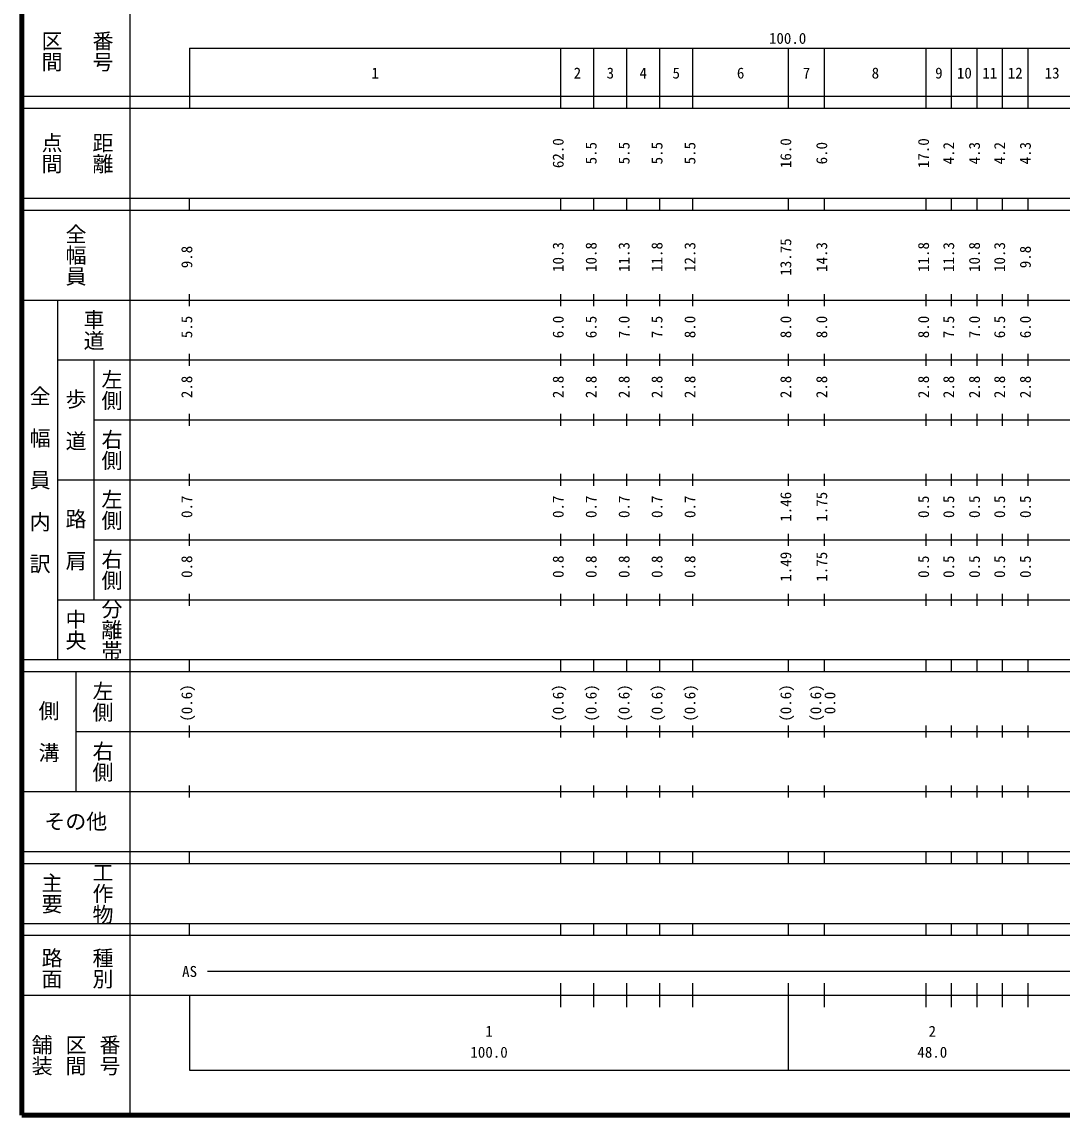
# Model space of a CAD drawing. Units: millimetres on the paper, enlarged 1000 times. Extents: x 40000 to 680000, y 20000 to 380000.
# Drawn here: x 40000 to 213679, y 20000 to 202409 of the extents above; entities that cross this region are included whole.
import ezdxf
from ezdxf.enums import TextEntityAlignment as Align

# ---------------------------------------------------------------- set-up
doc = ezdxf.new("R2010")
doc.units = ezdxf.units.MM
doc.header["$LTSCALE"] = 1000
doc.layers.add('M-TTL', color=2, linetype='Continuous', lineweight=140)
doc.layers.add('M-TTL-BAND', color=7, linetype='Continuous', lineweight=25)
doc.styles.add('@ＭＳ ゴシック', font='')
doc.styles.add('ＭＳ ゴシック', font='')
doc.styles.get('@ＭＳ ゴシック').set_extended_font_data('@MS Gothic')
doc.styles.get('ＭＳ ゴシック').set_extended_font_data('MS Gothic')

msp = doc.modelspace()

# ---------------------------------------------------------------- linework, layer by layer
at = {"layer": 'M-TTL'}
for p, q in [((40000, 380000), (40000, 20000)), ((40000, 20000), (680000, 20000))]:
    msp.add_line(p, q, dxfattribs=at)
at = {"layer": 'M-TTL-BAND'}
for p, q in [((58000, 370000), (58000, 20000)), ((68000, 198000), (579000, 198000)), ((68000, 198000), (68000, 188000)), ((130000, 188000), (130000, 198000)), ((135500, 188000), (135500, 198000)), ((141000, 188000), (141000, 198000)), ((146500, 188000), (146500, 198000)), ((152000, 188000), (152000, 198000)), ((168000, 188000), (168000, 198000)), ((174000, 188000), (174000, 198000)), ((191000, 188000), (191000, 198000)), ((195200, 188000), (195200, 198000)), ((199500, 188000), (199500, 198000)), ((203700, 188000), (203700, 198000)), ((208000, 188000), (208000, 198000)), ((40000, 190000), (579000, 190000)), ((40000, 188000), (579000, 188000)), ((40000, 173000), (579000, 173000)), ((68000, 171000), (68000, 173000)), ((130000, 171000), (130000, 173000)), ((135500, 171000), (135500, 173000)), ((141000, 171000), (141000, 173000)), ((146500, 171000), (146500, 173000)), ((152000, 171000), (152000, 173000)), ((168000, 171000), (168000, 173000)), ((174000, 171000), (174000, 173000)), ((191000, 171000), (191000, 173000)), ((195200, 171000), (195200, 173000)), ((199500, 171000), (199500, 173000)), ((203700, 171000), (203700, 173000)), ((208000, 171000), (208000, 173000)), ((40000, 171000), (579000, 171000)), ((68000, 155000), (68000, 157000)), ((130000, 155000), (130000, 157000)), ((135500, 155000), (135500, 157000)), ((141000, 155000), (141000, 157000)), ((146500, 155000), (146500, 157000)), ((152000, 155000), (152000, 157000)), ((168000, 155000), (168000, 157000)), ((174000, 155000), (174000, 157000)), ((191000, 155000), (191000, 157000)), ((195200, 155000), (195200, 157000)), ((199500, 155000), (199500, 157000)), ((203700, 155000), (203700, 157000)), ((208000, 155000), (208000, 157000)), ((40000, 156000), (579000, 156000)), ((46000, 96000), (46000, 156000)), ((46000, 146000), (579000, 146000)), ((52000, 146000), (52000, 106000)), ((68000, 145000), (68000, 147000)), ((130000, 145000), (130000, 147000)), ((135500, 145000), (135500, 147000)), ((141000, 145000), (141000, 147000)), ((146500, 145000), (146500, 147000)), ((152000, 145000), (152000, 147000)), ((168000, 145000), (168000, 147000)), ((174000, 145000), (174000, 147000)), ((191000, 145000), (191000, 147000)), ((195200, 145000), (195200, 147000)), ((199500, 145000), (199500, 147000)), ((203700, 145000), (203700, 147000)), ((208000, 145000), (208000, 147000)), ((68000, 135000), (68000, 137000)), ((130000, 135000), (130000, 137000)), ((135500, 135000), (135500, 137000)), ((141000, 135000), (141000, 137000)), ((146500, 135000), (146500, 137000)), ((152000, 135000), (152000, 137000)), ((168000, 135000), (168000, 137000)), ((174000, 135000), (174000, 137000)), ((191000, 135000), (191000, 137000)), ((195200, 135000), (195200, 137000)), ((199500, 135000), (199500, 137000)), ((203700, 135000), (203700, 137000)), ((208000, 135000), (208000, 137000)), ((52000, 136000), (579000, 136000)), ((46000, 126000), (579000, 126000)), ((68000, 125000), (68000, 127000)), ((130000, 125000), (130000, 127000)), ((135500, 125000), (135500, 127000)), ((141000, 125000), (141000, 127000)), ((146500, 125000), (146500, 127000)), ((152000, 125000), (152000, 127000)), ((168000, 125000), (168000, 127000)), ((174000, 125000), (174000, 127000)), ((191000, 125000), (191000, 127000)), ((195200, 125000), (195200, 127000)), ((199500, 125000), (199500, 127000)), ((203700, 125000), (203700, 127000)), ((208000, 125000), (208000, 127000)), ((68000, 115000), (68000, 117000)), ((130000, 115000), (130000, 117000)), ((135500, 115000), (135500, 117000)), ((141000, 115000), (141000, 117000)), ((146500, 115000), (146500, 117000)), ((152000, 115000), (152000, 117000)), ((168000, 115000), (168000, 117000)), ((174000, 115000), (174000, 117000)), ((191000, 115000), (191000, 117000)), ((195200, 115000), (195200, 117000)), ((199500, 115000), (199500, 117000)), ((203700, 115000), (203700, 117000)), ((208000, 115000), (208000, 117000)), ((52000, 116000), (579000, 116000)), ((46000, 106000), (579000, 106000)), ((68000, 105000), (68000, 107000)), ((130000, 105000), (130000, 107000)), ((135500, 105000), (135500, 107000)), ((141000, 105000), (141000, 107000)), ((146500, 105000), (146500, 107000)), ((152000, 105000), (152000, 107000)), ((168000, 105000), (168000, 107000)), ((174000, 105000), (174000, 107000)), ((191000, 105000), (191000, 107000)), ((195200, 105000), (195200, 107000)), ((199500, 105000), (199500, 107000)), ((203700, 105000), (203700, 107000)), ((208000, 105000), (208000, 107000)), ((40000, 96000), (579000, 96000)), ((68000, 94000), (68000, 96000)), ((130000, 94000), (130000, 96000)), ((135500, 94000), (135500, 96000)), ((141000, 94000), (141000, 96000)), ((146500, 94000), (146500, 96000)), ((152000, 94000), (152000, 96000)), ((168000, 94000), (168000, 96000)), ((174000, 94000), (174000, 96000)), ((191000, 94000), (191000, 96000)), ((195200, 94000), (195200, 96000)), ((199500, 94000), (199500, 96000)), ((203700, 94000), (203700, 96000)), ((208000, 94000), (208000, 96000)), ((40000, 94000), (579000, 94000)), ((49000, 94000), (49000, 74000)), ((49000, 84000), (579000, 84000)), ((68000, 83000), (68000, 85000)), ((130000, 83000), (130000, 85000)), ((135500, 83000), (135500, 85000)), ((141000, 83000), (141000, 85000)), ((146500, 83000), (146500, 85000)), ((152000, 83000), (152000, 85000)), ((168000, 83000), (168000, 85000)), ((174000, 83000), (174000, 85000)), ((191000, 83000), (191000, 85000)), ((195200, 83000), (195200, 85000)), ((199500, 83000), (199500, 85000)), ((203700, 83000), (203700, 85000)), ((208000, 83000), (208000, 85000)), ((68000, 73000), (68000, 75000)), ((130000, 73000), (130000, 75000)), ((135500, 73000), (135500, 75000)), ((141000, 73000), (141000, 75000)), ((146500, 73000), (146500, 75000)), ((152000, 73000), (152000, 75000)), ((168000, 73000), (168000, 75000)), ((174000, 73000), (174000, 75000)), ((191000, 73000), (191000, 75000)), ((195200, 73000), (195200, 75000)), ((199500, 73000), (199500, 75000)), ((203700, 73000), (203700, 75000)), ((208000, 73000), (208000, 75000)), ((40000, 74000), (579000, 74000)), ((40000, 64000), (579000, 64000)), ((68000, 62000), (68000, 64000)), ((130000, 62000), (130000, 64000)), ((135500, 62000), (135500, 64000)), ((141000, 62000), (141000, 64000)), ((146500, 62000), (146500, 64000)), ((152000, 62000), (152000, 64000)), ((168000, 62000), (168000, 64000)), ((174000, 62000), (174000, 64000)), ((191000, 62000), (191000, 64000)), ((195200, 62000), (195200, 64000)), ((199500, 62000), (199500, 64000)), ((203700, 62000), (203700, 64000)), ((208000, 62000), (208000, 64000)), ((40000, 62000), (579000, 62000)), ((40000, 52000), (579000, 52000)), ((68000, 50000), (68000, 52000)), ((130000, 50000), (130000, 52000)), ((135500, 50000), (135500, 52000)), ((141000, 50000), (141000, 52000)), ((146500, 50000), (146500, 52000)), ((152000, 50000), (152000, 52000)), ((168000, 50000), (168000, 52000)), ((174000, 50000), (174000, 52000)), ((191000, 50000), (191000, 52000)), ((195200, 50000), (195200, 52000)), ((199500, 50000), (199500, 52000)), ((203700, 50000), (203700, 52000)), ((208000, 50000), (208000, 52000)), ((40000, 50000), (579000, 50000)), ((71000, 44000), (560000, 44000)), ((130000, 38000), (130000, 42000)), ((135500, 38000), (135500, 42000)), ((141000, 38000), (141000, 42000)), ((146500, 38000), (146500, 42000)), ((152000, 38000), (152000, 42000)), ((168000, 27500), (168000, 42000)), ((174000, 38000), (174000, 42000)), ((191000, 38000), (191000, 42000)), ((195200, 38000), (195200, 42000)), ((199500, 38000), (199500, 42000)), ((203700, 38000), (203700, 42000)), ((208000, 38000), (208000, 42000)), ((40000, 40000), (579000, 40000)), ((68000, 40000), (68000, 27500)), ((68000, 27500), (579000, 27500))]:
    msp.add_line(p, q, dxfattribs=at)

# ---------------------------------------------------------------- texts
at = {"layer": 'M-TTL-BAND', "style": '@ＭＳ ゴシック'}
for s, p in [('番号', (53500, 197500)), ('区間', (45000, 197500)), ('点間', (45000, 180500)), ('距離', (53500, 180500)), ('全幅員', (49000, 163500)), ('車道', (52000, 151000)), ('左側', (55000, 141000)), ('全\u3000幅\u3000員\u3000内\u3000訳', (43000, 126000)), ('歩\u3000道', (49000, 136000)), ('右側', (55000, 131000)), ('左側', (55000, 121000)), ('路\u3000肩', (49000, 116000)), ('右側', (55000, 111000)), ('分離帯', (55000, 101000)), ('中央', (49000, 101000)), ('左側', (53500, 89000)), ('側\u3000溝', (44500, 84000)), ('右側', (53500, 79000)), ('主要', (45000, 57000)), ('工作物', (53500, 57000)), ('路面', (45000, 44500)), ('種別', (53500, 44500)), ('舗装', (43333, 30000)), ('区間', (49000, 30000)), ('番号', (54667, 30000))]:
    msp.add_text(s, height=2566, rotation=270, dxfattribs=at).set_placement(p, align=Align.MIDDLE_CENTER)
at = {"layer": 'M-TTL-BAND', "style": 'ＭＳ ゴシック'}
for s, p in [('100.0', (167844, 198195)), ('1', (99000, 192405)), ('2', (132750, 192405)), ('3', (138250, 192405)), ('4', (143750, 192405)), ('5', (149250, 192405)), ('6', (160000, 192405)), ('7', (171000, 192405)), ('8', (182500, 192405)), ('9', (193100, 192405)), ('10', (197350, 192405)), ('11', (201600, 192405)), ('12', (205850, 192405)), ('13', (212000, 192405)), ('AS', (68000, 42500)), ('1', (118000, 32523)), ('2', (192000, 32523)), ('100.0', (118000, 29033)), ('48.0', (192000, 29033))]:
    msp.add_text(s, height=1833, dxfattribs=at).set_placement(p, align=Align.BOTTOM_CENTER)
for s, p in [('62.0', (131000, 180500)), ('16.0', (169000, 180500)), ('17.0', (192000, 180500)), ('5.5', (136500, 180500)), ('5.5', (142000, 180500)), ('5.5', (147500, 180500)), ('5.5', (153000, 180500)), ('6.0', (175000, 180500)), ('4.2', (196200, 180500)), ('4.3', (200500, 180500)), ('4.2', (204700, 180500)), ('4.3', (209000, 180500)), ('13.75', (169000, 163174)), ('9.8', (69000, 163174)), ('10.3', (131000, 163174)), ('10.8', (136500, 163174)), ('11.3', (142000, 163174)), ('11.8', (147500, 163174)), ('12.3', (153000, 163174)), ('14.3', (175000, 163174)), ('11.8', (192000, 163174)), ('11.3', (196200, 163174)), ('10.8', (200500, 163174)), ('10.3', (204700, 163174)), ('9.8', (209000, 163174)), ('6.0', (131000, 151500)), ('7.0', (142000, 151500)), ('8.0', (153000, 151500)), ('8.0', (169000, 151500)), ('8.0', (175000, 151500)), ('8.0', (192000, 151500)), ('7.0', (200500, 151500)), ('6.0', (209000, 151500)), ('5.5', (69000, 151500)), ('6.5', (136500, 151500)), ('7.5', (147500, 151500)), ('7.5', (196200, 151500)), ('6.5', (204700, 151500)), ('2.8', (69000, 141500)), ('2.8', (131000, 141500)), ('2.8', (136500, 141500)), ('2.8', (142000, 141500)), ('2.8', (147500, 141500)), ('2.8', (153000, 141500)), ('2.8', (169000, 141500)), ('2.8', (175000, 141500)), ('2.8', (192000, 141500)), ('2.8', (196200, 141500)), ('2.8', (200500, 141500)), ('2.8', (204700, 141500)), ('2.8', (209000, 141500)), ('0.7', (69000, 121500)), ('0.7', (131000, 121500)), ('0.7', (136500, 121500)), ('0.7', (142000, 121500)), ('0.7', (147500, 121500)), ('0.7', (153000, 121500)), ('1.46', (169000, 121500)), ('1.75', (175000, 121500)), ('0.5', (192000, 121500)), ('0.5', (196200, 121500)), ('0.5', (200500, 121500)), ('0.5', (204700, 121500)), ('0.5', (209000, 121500)), ('0.8', (69000, 111500)), ('0.8', (131000, 111500)), ('0.8', (136500, 111500)), ('0.8', (142000, 111500)), ('0.8', (147500, 111500)), ('0.8', (153000, 111500)), ('1.49', (169000, 111500)), ('1.75', (175000, 111500)), ('0.5', (192000, 111500)), ('0.5', (196200, 111500)), ('0.5', (200500, 111500)), ('0.5', (204700, 111500)), ('0.5', (209000, 111500)), ('(0.6)', (69000, 88764)), ('(0.6)', (131000, 88764)), ('(0.6)', (136500, 88764)), ('(0.6)', (142000, 88764)), ('(0.6)', (147500, 88764)), ('(0.6)', (153000, 88764)), ('(0.6)', (169000, 88764)), ('(0.6)', (174000, 88764)), ('0.0', (176370, 88764))]:
    msp.add_text(s, height=1833, rotation=90, dxfattribs=at).set_placement(p, align=Align.BOTTOM_CENTER)
msp.add_text('その他', height=2566, dxfattribs=at).set_placement((49000, 69000), align=Align.MIDDLE_CENTER)

doc.saveas('drawing.dxf')
